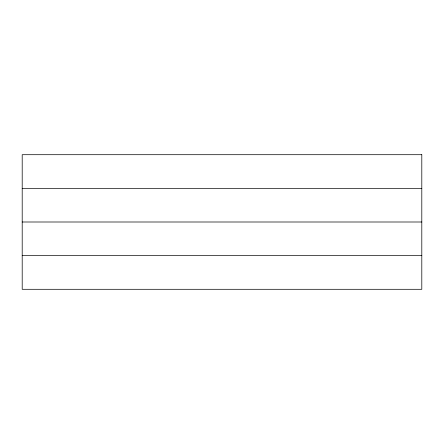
<?xml version="1.0" encoding="UTF-8"?>
<svg xmlns="http://www.w3.org/2000/svg" width="444" height="444" viewBox="0 0 444 444"><rect width="100%" height="100%" fill="white"/><g stroke="black" fill="none" stroke-linecap="round" stroke-linejoin="round"><path stroke-width="0.67" d="M22.2 188.35L421.8 188.35M22.2 222L421.8 222M22.2 255.65L421.8 255.65M421.8 154.701L22.2 154.701L22.2 289.299L421.8 289.299L421.8 154.701"/></g></svg>
